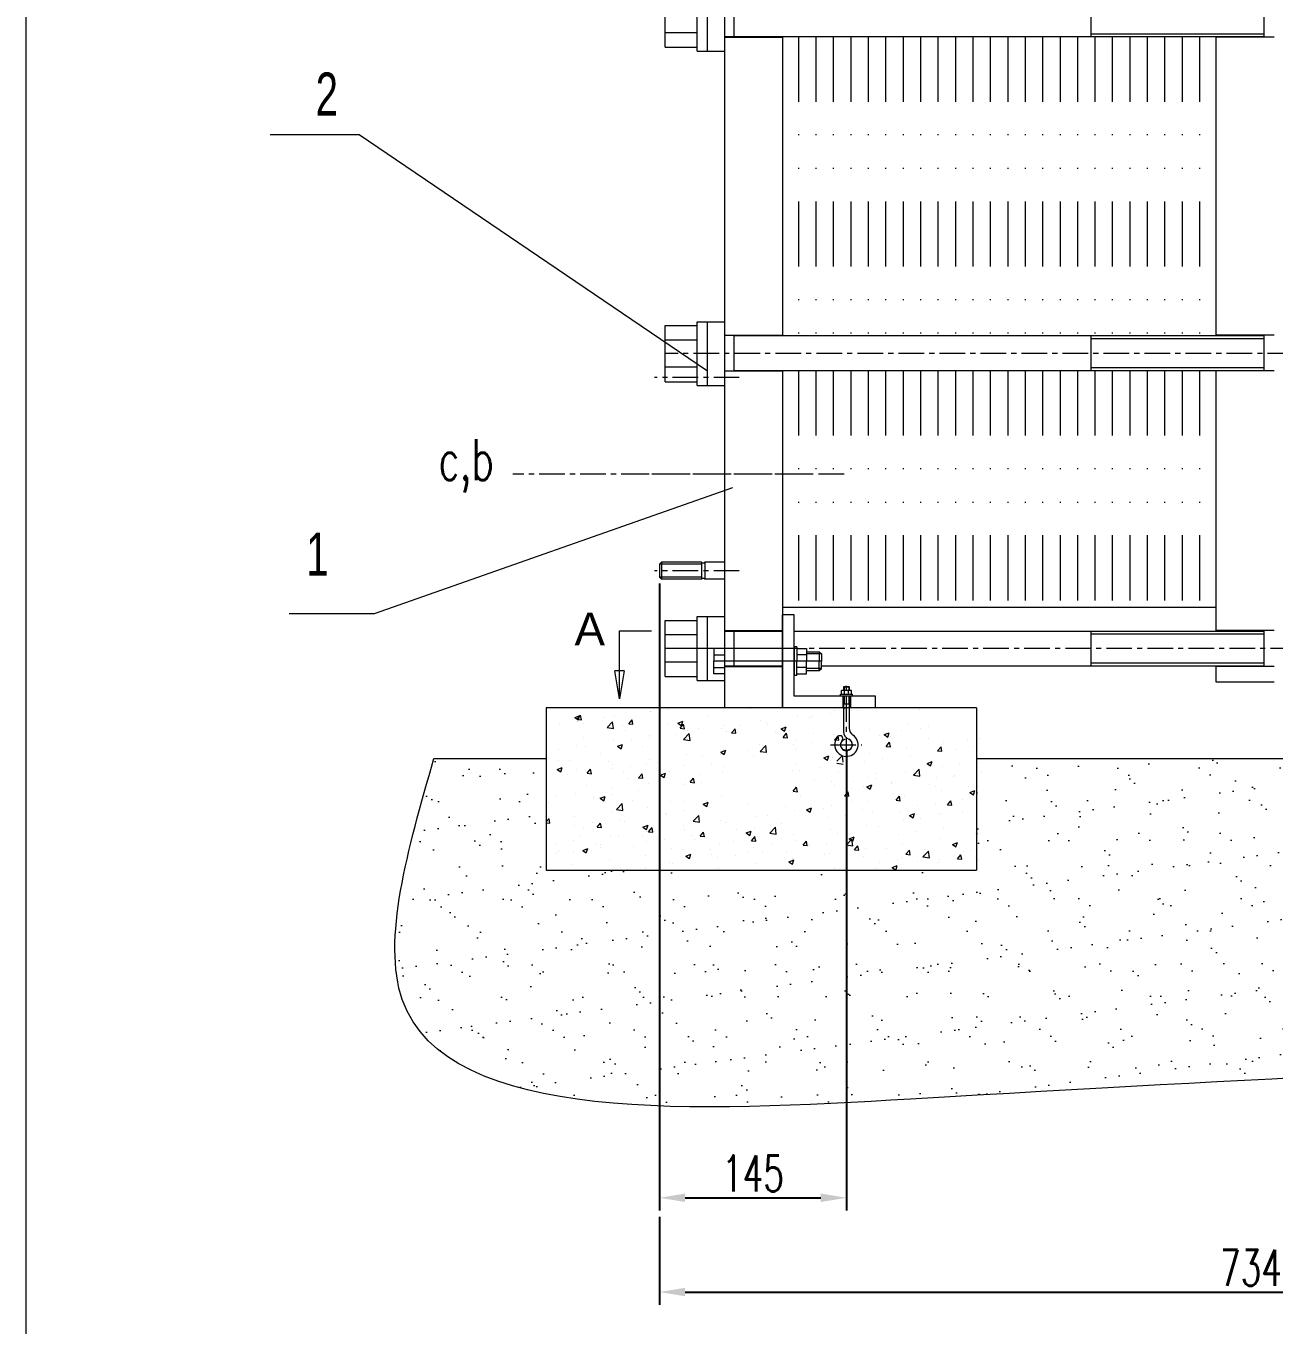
# Model space of a CAD drawing. Header units: millimetres. Extents: x 3449 to 4043, y 1067 to 1487.
# Drawn here: x 3458.6 to 3580.3, y 1224.6 to 1351.4 of the extents above; entities that cross this region are included whole.
import ezdxf

# ---------------------------------------------------------------- set-up
doc = ezdxf.new("R2010")
doc.units = ezdxf.units.MM
doc.linetypes.add('CENTERX2', pattern=[4, 2.5, -0.5, 0.5, -0.5])
doc.linetypes.add('DIVIDE', pattern=[31.75, 12.7, -6.35, 0, -6.35, 0, -6.35])
doc.layers.get('DEFPOINTS').update_dxf_attribs({"lineweight": 18})
for name, color, linetype, lineweight, true_color in [('1', 1, 'Continuous', 18, 0xff0000), ('2', 2, 'Continuous', 18, 0xffff00), ('3', 3, 'CENTERX2', 18, 0x00ff00), ('4', 4, 'DIVIDE', 18, 0x00ffff)]:
    doc.layers.add(name, color=color, linetype=linetype, lineweight=lineweight, true_color=true_color)
doc.styles.add('HZ', font='txt.shx', dxfattribs={"width": 0.67, "bigfont": 'hztxt.shx'})
doc.styles.get("Standard").update_dxf_attribs({"font": 'arial.ttf'})
doc.styles.add('STYLE1', font='txt.shx', dxfattribs={"width": 0.67, "bigfont": 'hztxt.shx'})
doc.dimstyles.new('STANDARD$0', dxfattribs={"dimtxt": 3.5, "dimasz": 2.5, "dimexe": 1.25, "dimexo": 0.625, "dimtad": 1, "dimdec": 4, "dimdsep": 46, "dimtxsty": 'HZ', "dimcen": 2.5, "dimdle": 5, "dimadec": 0, "dimazin": 0, "dimtfac": 1, "dimtmove": 0, "dimatfit": 3, "dimfxl": 0, "dimtolj": 1, "dimlwd": -1, "dimlwe": -1, "dimarcsym": 0})

# ---------------------------------------------------------------- blocks, each defined once
blk = doc.blocks.new('_CLOSED')
at = {"color": 0, "linetype": 'ByBlock', "lineweight": -2}
for p, q in [((-1, 0.166667), (0, 0)), ((-1, 0.166667), (-1, -0.166667)), ((0, 0), (-1, -0.166667)), ((0, 0), (-1, 0))]:
    blk.add_line(p, q, dxfattribs=at)
blk = doc.blocks.new('*D55')
at = {"color": 0, "transparency": 16777216}
for p, q in [((3520.37, 1296.97), (3520.37, 1235.79)), ((3538.6, 1280.62), (3538.6, 1235.79)), ((3522.87, 1237.04), (3536.1, 1237.04))]:
    blk.add_line(p, q, dxfattribs=at)
for points in [[(3522.87, 1237.46), (3522.87, 1236.63), (3520.37, 1237.04)], [(3536.1, 1237.46), (3536.1, 1236.63), (3538.6, 1237.04)]]:
    blk.add_solid(points, dxfattribs=at)
at = {"layer": 'DEFPOINTS', "color": 0, "transparency": 16777216}
for p in [(3520.37, 1297.6), (3538.6, 1281.24), (3538.6, 1237.04)]:
    blk.add_point(p, dxfattribs=at)
at = {"color": 0, "transparency": 16777216, "insert": (3529.49, 1239.42), "char_height": 3.5, "attachment_point": 5, "style": 'HZ'}
blk.add_mtext('\\A1;145', dxfattribs=at)
blk = doc.blocks.new('*D56')
at = {"color": 0, "transparency": 16777216}
for p, q in [((3635.75, 1284.23), (3635.75, 1226.6)), ((3520.37, 1235.17), (3520.37, 1226.6)), ((3522.87, 1227.85), (3633.25, 1227.85))]:
    blk.add_line(p, q, dxfattribs=at)
for points in [[(3522.87, 1228.26), (3522.87, 1227.43), (3520.37, 1227.85)], [(3633.25, 1228.26), (3633.25, 1227.43), (3635.75, 1227.85)]]:
    blk.add_solid(points, dxfattribs=at)
at = {"layer": 'DEFPOINTS', "color": 0, "transparency": 16777216}
for p in [(3635.75, 1284.85), (3520.37, 1235.79), (3635.75, 1227.85)]:
    blk.add_point(p, dxfattribs=at)
at = {"color": 0, "transparency": 16777216, "insert": (3578.06, 1230.22), "char_height": 3.5, "attachment_point": 5, "style": 'HZ'}
blk.add_mtext('\\A1;734', dxfattribs=at)

msp = doc.modelspace()

# ---------------------------------------------------------------- hatches: boundary and pattern name
at = {"layer": '2'}
h = msp.add_hatch(dxfattribs=at)
h.set_pattern_fill('AR-SAND', color=256, scale=0.1, style=0)
h.set_pattern_definition([(37.5, (2138.0324, 633.5755), (-0.160003, 4.894132), [0, -3.8608, 0, -4.318, 0, -4.1275]), (7.5, (2138.0324, 633.5755), (4.495233, 7.16825), [0, -2.0828, 0, -3.4798, 0, -1.3335]), (327.5, (2134.908, 633.5755), (7.909924, 0.014372), [0, -1.27, 0, -4.572, 0, -5.969]), (317.5, (2134.908, 633.5755), (7.635565, 2.229293), [0, -0.635, 0, -2.9972, 0, -3.429])])
edge = h.paths.add_edge_path(flags=0)
edge.add_spline(control_points=[(3498.37255, 1279.88781), (3495.82384, 1271.03659), (3487.84433, 1243.32512), (3568.41098, 1248.05989), (3605.41367, 1250.14394), (3645.62001, 1250.50225), (3650.41364, 1252.31622)], knot_values=[0, 0, 0, 0, 24.206218146, 75.785082964, 166.21556934, 183.086751471, 183.086751471, 183.086751471, 183.086751471], weights=[1, 1, 1, 1, 1, 1, 1], degree=3, periodic=0)
edge.add_line((3650.41364, 1252.31622), (3641.73443, 1269.01356))
edge.add_line((3641.73443, 1269.01356), (3607.37921, 1269.01356))
edge.add_line((3607.37921, 1269.01356), (3607.37921, 1279.88781))
edge.add_line((3607.37921, 1279.88781), (3551.28394, 1279.88781))
edge.add_line((3551.28394, 1279.88781), (3551.28394, 1269.01356))
edge.add_line((3551.28394, 1269.01356), (3509.33075, 1269.01356))
edge.add_line((3509.33075, 1269.01356), (3509.33075, 1279.88781))
edge.add_line((3509.33075, 1279.88781), (3498.37255, 1279.88781))

# ---------------------------------------------------------------- linework, layer by layer
at = {"lineweight": 0}
for p, q in [((3524.4757, 1298.83991), (3520.37188, 1298.83991)), ((3524.4757, 1297.59503), (3520.37188, 1297.59503))]:
    msp.add_line(p, q, dxfattribs=at)
at = {"layer": '1'}
for p, q in [((3458.58387, 1477.01983), (3458.58387, 1077.01983)), ((3520.91953, 1349.27272), (3520.91953, 1354.75468)), ((3524.05724, 1348.89465), (3524.05724, 1355.13275)), ((3525.0518, 1348.89465), (3525.0518, 1355.13275)), ((3527.63857, 1350.26514), (3527.63857, 1353.76226)), ((3562.4598, 1350.3124), (3562.4598, 1353.715)), ((3579.3569, 1350.26514), (3579.3569, 1353.76226)), ((3524.05724, 1350.69047), (3520.91953, 1350.69047)), ((3526.69341, 1350.3124), (3579.3569, 1350.3124)), ((3526.69341, 1350.26514), (3532.36341, 1350.26514)), ((3580.30207, 1350.26514), (3574.63207, 1350.26514)), ((3520.91953, 1349.27272), (3524.05724, 1349.27272)), ((3520.91953, 1316.64736), (3520.91953, 1322.12933)), ((3520.91953, 1322.12933), (3524.05724, 1322.12933)), ((3520.91953, 1322.12933), (3524.05724, 1322.12933)), ((3524.05724, 1316.2693), (3524.05724, 1322.5074)), ((3525.0518, 1316.2693), (3525.0518, 1322.5074)), ((3524.05724, 1320.71158), (3520.91953, 1320.71158)), ((3526.69341, 1321.19766), (3532.36341, 1321.19766)), ((3527.63857, 1317.70054), (3527.63857, 1321.19766)), ((3527.63857, 1321.1504), (3579.3569, 1321.1504)), ((3562.4598, 1317.7478), (3562.4598, 1321.1504)), ((3580.30207, 1321.19766), (3574.63207, 1321.19766)), ((3579.3569, 1317.70054), (3579.3569, 1321.19766)), ((3524.05724, 1318.06511), (3520.91953, 1318.06511)), ((3520.91953, 1316.64736), (3524.05724, 1316.64736)), ((3526.69341, 1317.70054), (3532.36341, 1317.70054)), ((3527.63857, 1317.7478), (3579.3569, 1317.7478)), ((3580.30207, 1317.70054), (3574.63207, 1317.70054)), ((3520.91953, 1293.37161), (3524.05724, 1293.37161)), ((3520.91953, 1293.37161), (3524.05724, 1293.37161)), ((3520.91953, 1287.88964), (3520.91953, 1293.37161)), ((3524.05724, 1287.51157), (3524.05724, 1293.74967)), ((3525.0518, 1287.51157), (3525.0518, 1293.74967)), ((3524.05724, 1291.95386), (3520.91953, 1291.95386)), ((3526.69341, 1292.37918), (3532.36341, 1292.37918)), ((3526.69341, 1292.33192), (3532.36341, 1292.33192)), ((3527.63857, 1288.88207), (3527.63857, 1292.37918)), ((3533.49741, 1292.33192), (3579.3569, 1292.33192)), ((3562.4598, 1288.92932), (3562.4598, 1292.33192)), ((3580.30207, 1292.37918), (3574.63207, 1292.37918)), ((3579.3569, 1288.88207), (3579.3569, 1292.37918)), ((3524.05724, 1289.30739), (3520.91953, 1289.30739)), ((3526.69341, 1288.92932), (3532.36341, 1288.92932)), ((3526.69341, 1288.88207), (3532.36341, 1288.88207)), ((3536.1563, 1288.92932), (3579.3569, 1288.92932)), ((3580.30207, 1288.88207), (3574.63207, 1288.88207)), ((3520.91953, 1287.88964), (3524.05724, 1287.88964)), ((3538.32321, 1286.88097), (3538.36941, 1286.92717)), ((3538.32321, 1286.88097), (3538.87761, 1286.88097)), ((3538.32321, 1286.88097), (3538.32321, 1286.52149)), ((3538.36941, 1286.92717), (3538.83141, 1286.92717)), ((3538.87761, 1286.88097), (3538.83141, 1286.92717)), ((3538.87761, 1286.88097), (3538.87761, 1286.52149)), ((3538.01574, 1285.98718), (3538.01574, 1286.18529)), ((3538.01574, 1286.18529), (3539.18507, 1286.18529)), ((3538.32321, 1285.98718), (3538.32321, 1282.52938)), ((3538.87761, 1285.98718), (3538.87761, 1282.8585)), ((3539.18507, 1285.98718), (3539.18507, 1286.18529))]:
    msp.add_line(p, q, dxfattribs=at)
at = {"layer": '1', "ltscale": 0.25}
for p, q in [((3526.69341, 1401.54178), (3526.69341, 1301.52298)), ((3532.36341, 1350.3124), (3532.36341, 1339.51228)), ((3574.63207, 1350.3124), (3574.63207, 1339.51228)), ((3524.05724, 1348.89465), (3526.69341, 1348.89465)), ((3532.36341, 1345.59257), (3532.36341, 1321.1504)), ((3574.63207, 1345.59257), (3574.63207, 1321.1504)), ((3524.05724, 1322.5074), (3526.69341, 1322.5074)), ((3524.05724, 1322.5074), (3526.69341, 1322.5074)), ((3526.69341, 1322.56815), (3526.69341, 1316.33005)), ((3532.36341, 1317.7478), (3532.36341, 1294.63229)), ((3574.63207, 1317.7478), (3574.63207, 1294.63229)), ((3524.05724, 1316.2693), (3526.69341, 1316.2693)), ((3526.69341, 1301.52298), (3526.69341, 1284.85318)), ((3574.63207, 1301.52298), (3574.63207, 1299.82228)), ((3532.36341, 1296.41968), (3532.36341, 1284.85318)), ((3574.63207, 1296.41968), (3574.63207, 1292.33192)), ((3574.63207, 1294.63229), (3532.36341, 1294.63229)), ((3524.05724, 1293.74967), (3526.69341, 1293.74967)), ((3525.67207, 1290.63715), (3525.67207, 1289.38918)), ((3526.69341, 1290.63715), (3525.67207, 1290.63715)), ((3526.69341, 1290.63715), (3526.69341, 1288.14122)), ((3533.49741, 1290.77436), (3533.49741, 1288.004)), ((3533.76543, 1290.77436), (3533.49741, 1290.77436)), ((3533.76543, 1290.77436), (3533.76543, 1289.38918)), ((3533.76543, 1290.63715), (3534.70988, 1290.63715)), ((3534.70988, 1290.63715), (3534.70988, 1289.38918)), ((3534.70988, 1290.29525), (3535.94679, 1290.29525)), ((3535.94679, 1290.29525), (3535.94679, 1289.38918)), ((3535.94679, 1290.29525), (3536.1563, 1290.09461)), ((3536.1563, 1290.09461), (3536.1563, 1289.38918)), ((3525.67207, 1290.01317), (3526.69341, 1290.01317)), ((3525.67207, 1288.14122), (3525.67207, 1289.38918)), ((3525.67207, 1288.7652), (3526.69341, 1288.7652)), ((3534.70988, 1290.01317), (3533.76543, 1290.01317)), ((3533.76543, 1288.004), (3533.76543, 1289.38918)), ((3534.70988, 1288.7652), (3533.76543, 1288.7652)), ((3534.70988, 1288.14122), (3534.70988, 1289.38918)), ((3534.70988, 1288.14122), (3534.70988, 1289.38918)), ((3535.94679, 1288.48312), (3535.94679, 1289.38918)), ((3536.1563, 1288.68376), (3536.1563, 1289.38918)), ((3574.63207, 1288.92932), (3574.63207, 1287.37318)), ((3524.05724, 1287.51157), (3526.69341, 1287.51157)), ((3526.69341, 1288.14122), (3525.67207, 1288.14122)), ((3533.76543, 1288.004), (3533.49741, 1288.004)), ((3533.76543, 1288.14122), (3534.70988, 1288.14122)), ((3534.70988, 1288.48312), (3535.94679, 1288.48312)), ((3535.94679, 1288.48312), (3536.1563, 1288.68376)), ((3574.63207, 1287.37318), (3580.30207, 1287.37318)), ((3532.36341, 1284.85318), (3526.69341, 1284.85318))]:
    msp.add_line(p, q, dxfattribs=at)
at = {"layer": '1', "lineweight": 0}
for p, q in [((3520.57936, 1299.04739), (3520.37188, 1298.83991)), ((3524.47898, 1299.04739), (3520.57936, 1299.04739)), ((3520.57936, 1299.04739), (3520.57936, 1297.38755)), ((3524.4757, 1299.04739), (3524.4757, 1297.38755)), ((3526.69341, 1299.04739), (3524.78641, 1299.04739)), ((3524.78692, 1299.04739), (3524.78692, 1297.38755)), ((3520.37188, 1298.83991), (3520.37188, 1297.59503)), ((3524.47898, 1298.51746), (3524.4757, 1298.51746)), ((3520.57936, 1297.38755), (3520.37188, 1297.59503)), ((3524.47898, 1297.38755), (3520.57936, 1297.38755)), ((3524.47898, 1297.38755), (3524.4757, 1297.38755)), ((3524.47898, 1297.38755), (3524.4757, 1297.38755)), ((3526.69341, 1297.38755), (3524.78641, 1297.38755)), ((3538.32321, 1285.22869), (3538.87761, 1285.22869)), ((3551.28394, 1284.85318), (3509.33075, 1284.85318)), ((3509.33075, 1284.85318), (3509.33075, 1269.01356)), ((3551.28394, 1284.85318), (3551.28394, 1269.01356)), ((3498.37255, 1279.88781), (3509.33075, 1279.88781)), ((3551.28394, 1279.88781), (3607.37921, 1279.88781)), ((3509.33075, 1269.01356), (3551.28394, 1269.01356))]:
    msp.add_line(p, q, dxfattribs=at)
at = {"layer": '1', "ltscale": 200}
for p, q in [((3533.49741, 1293.92518), (3532.36341, 1293.92518)), ((3532.36341, 1284.85318), (3532.36341, 1293.92518)), ((3533.49741, 1285.98718), (3533.49741, 1293.92518)), ((3541.43541, 1285.98718), (3533.49741, 1285.98718)), ((3541.43541, 1284.85318), (3541.43541, 1285.98718)), ((3541.43541, 1284.85318), (3532.36341, 1284.85318))]:
    msp.add_line(p, q, dxfattribs=at)
at = {"layer": '1', "ltscale": 0.1}
for p, q in [((3539.09524, 1286.52149), (3538.13143, 1286.52149)), ((3538.13143, 1286.18827), (3538.13143, 1286.52149)), ((3538.42011, 1286.18827), (3538.42011, 1286.52149)), ((3538.80657, 1286.18827), (3538.80657, 1286.52149)), ((3539.09524, 1286.18529), (3539.09524, 1286.52149)), ((3538.23733, 1285.98718), (3538.23733, 1284.85318)), ((3539.002, 1285.98718), (3539.002, 1284.85318))]:
    msp.add_line(p, q, dxfattribs=at)
at = {"layer": '1', "lineweight": 0}
for centre, start, end in [((3524.6327, 1299.16179), 216.6590614, 323.3409386), ((3524.6327, 1297.27314), 36.6590614, 143.3409386)]:
    msp.add_arc(centre, 0.19162, start, end, dxfattribs=at)
at = {"layer": '1'}
for centre, radius, start, end in [((3539.13171, 1282.52938), 0.8085, 180, 247.5989023), ((3539.68611, 1282.8585), 0.8085, 180, 236.1390686), ((3538.60041, 1281.24042), 1.14007, 136.2364017, 56.1390686), ((3537.97725, 1281.83725), 0.2772, 316.2364017, 136.2364017), ((3538.60041, 1281.24042), 0.58567, 136.2364017, 67.5989023)]:
    msp.add_arc(centre, radius, start, end, dxfattribs=at)
at = {"layer": '2'}
for p, q in [((3562.4598, 1350.59595), (3579.3569, 1350.59595)), ((3562.4598, 1320.86685), (3579.3569, 1320.86685)), ((3562.4598, 1318.03135), (3579.3569, 1318.03135)), ((3516.48059, 1288.44696), (3516.48059, 1292.36186)), ((3516.48059, 1292.36186), (3519.60449, 1292.36186)), ((3562.4598, 1292.04837), (3579.3569, 1292.04837)), ((3562.4598, 1289.21287), (3579.3569, 1289.21287)), ((3538.36941, 1286.92717), (3538.36941, 1286.52149)), ((3538.83141, 1286.92717), (3538.83141, 1286.52149)), ((3538.36941, 1285.98718), (3538.36941, 1285.22869)), ((3538.83141, 1285.98718), (3538.83141, 1285.22869)), ((3512.10586, 1283.9051), (3512.59599, 1284.09324)), ((3512.10586, 1283.9051), (3512.45405, 1283.67024)), ((3512.34191, 1283.71634), (3512.67937, 1284.11851)), ((3512.34191, 1283.71634), (3512.76031, 1283.67974)), ((3512.45313, 1283.66794), (3512.59506, 1284.09095)), ((3512.75939, 1283.67744), (3512.67846, 1284.11621)), ((3515.03164, 1283.86148), (3515.03164, 1283.86148)), ((3515.99196, 1284.00751), (3515.99196, 1284.00751)), ((3519.45249, 1284.44349), (3519.45249, 1284.44349)), ((3519.5277, 1284.45564), (3519.5277, 1284.45564)), ((3521.20487, 1284.6742), (3521.20487, 1284.6742)), ((3525.18903, 1284.04534), (3525.18903, 1284.04534)), ((3529.27133, 1284.74607), (3529.27133, 1284.74607)), ((3533.8438, 1284.11606), (3533.8438, 1284.11606)), ((3535.03094, 1283.90984), (3535.03094, 1283.90984)), ((3535.25971, 1284.00611), (3535.25971, 1284.00611)), ((3537.01209, 1284.23681), (3537.01209, 1284.23681)), ((3537.43786, 1284.60893), (3537.43786, 1284.60893)), ((3538.38655, 1284.85318), (3538.45542, 1284.80673)), ((3538.4545, 1284.80441), (3538.47086, 1284.85318)), ((3539.11325, 1284.61057), (3539.11325, 1284.61057)), ((3539.66321, 1284.58584), (3539.66321, 1284.58584)), ((3542.02061, 1284.80276), (3542.02061, 1284.80276)), ((3545.75737, 1284.64488), (3545.75737, 1284.64488)), ((3510.62813, 1283.28174), (3510.62813, 1283.28174)), ((3512.38051, 1283.51245), (3512.38051, 1283.51245)), ((3512.3979, 1283.51464), (3512.3979, 1283.51464)), ((3512.99471, 1283.29006), (3512.99471, 1283.29006)), ((3515.25533, 1282.91069), (3515.80055, 1283.47893)), ((3515.25533, 1282.9107), (3515.87789, 1282.81414)), ((3515.87693, 1282.8124), (3515.79959, 1283.47719)), ((3516.73147, 1283.13218), (3516.73147, 1283.13218)), ((3517.02442, 1282.64387), (3517.02442, 1282.64387)), ((3517.36273, 1283.27708), (3517.70019, 1283.67925)), ((3517.36273, 1283.27708), (3517.78113, 1283.24047)), ((3517.78022, 1283.23817), (3517.69928, 1283.67695)), ((3520.46823, 1282.97429), (3520.46823, 1282.97429)), ((3521.10673, 1283.3446), (3521.10673, 1283.3446)), ((3522.16576, 1283.34448), (3522.65589, 1283.53263)), ((3522.16576, 1283.34448), (3522.51396, 1283.10962)), ((3522.38355, 1282.83781), (3522.72101, 1283.23998)), ((3522.38355, 1282.83781), (3522.80195, 1282.80121)), ((3522.51304, 1283.10732), (3522.65497, 1283.53033)), ((3522.80104, 1282.7989), (3522.7201, 1283.23768)), ((3523.07829, 1282.65022), (3523.07829, 1282.65022)), ((3524.20499, 1282.81641), (3524.20499, 1282.81641)), ((3526.43536, 1282.84436), (3526.43536, 1282.84436)), ((3526.67235, 1283.14309), (3526.67235, 1283.14309)), ((3526.86634, 1282.50837), (3526.86634, 1282.50837)), ((3527.40437, 1282.39855), (3527.74183, 1282.80072)), ((3527.82186, 1282.35963), (3527.74092, 1282.79841)), ((3527.94174, 1282.65852), (3527.94174, 1282.65852)), ((3528.18773, 1283.07506), (3528.18773, 1283.07506)), ((3530.2081, 1283.59122), (3530.2081, 1283.59122)), ((3530.83886, 1283.42409), (3530.83886, 1283.42409)), ((3530.94864, 1283.2091), (3530.94864, 1283.2091)), ((3531.6785, 1282.50064), (3531.6785, 1282.50064)), ((3532.22567, 1282.78387), (3532.7158, 1282.97201)), ((3532.22567, 1282.78387), (3532.57387, 1282.54901)), ((3532.57294, 1282.5467), (3532.71487, 1282.9697)), ((3540.88849, 1282.72681), (3540.88849, 1282.72681)), ((3543.99496, 1282.63768), (3543.99496, 1282.63768)), ((3544.5242, 1283.25164), (3544.5242, 1283.25164)), ((3545.86892, 1282.86162), (3545.86892, 1282.86162)), ((3546.64608, 1282.98671), (3546.64608, 1282.98671)), ((3512.31278, 1281.18438), (3512.31278, 1281.18438)), ((3512.94212, 1281.94313), (3512.94212, 1281.94313)), ((3515.90684, 1281.67726), (3515.90684, 1281.67726)), ((3516.28421, 1281.08676), (3516.77434, 1281.27491)), ((3516.63148, 1280.84961), (3516.77341, 1281.27261)), ((3517.611, 1281.68261), (3517.611, 1281.68261)), ((3519.36338, 1281.91332), (3519.36338, 1281.91332)), ((3519.44258, 1282.12539), (3519.44258, 1282.12539)), ((3522.0145, 1282.26234), (3522.0145, 1282.26234)), ((3522.72602, 1281.75206), (3523.27123, 1282.3203)), ((3522.72602, 1281.75206), (3523.34857, 1281.65551)), ((3522.78403, 1281.80763), (3522.78403, 1281.80763)), ((3523.34761, 1281.65376), (3523.27028, 1282.31855)), ((3527.40437, 1282.39855), (3527.82277, 1282.36194)), ((3530.12298, 1281.26097), (3530.12298, 1281.26097)), ((3530.1967, 1280.59343), (3530.74192, 1281.16166)), ((3530.8183, 1280.49512), (3530.74096, 1281.15991)), ((3532.42519, 1281.95928), (3532.76266, 1282.36145)), ((3532.42519, 1281.95928), (3532.84359, 1281.92268)), ((3532.84268, 1281.92036), (3532.76174, 1282.35914)), ((3533.41822, 1281.24523), (3533.41822, 1281.24523)), ((3533.75869, 1281.7858), (3533.75869, 1281.7858)), ((3535.1706, 1281.47593), (3535.1706, 1281.47593)), ((3535.41526, 1282.34276), (3535.41526, 1282.34276)), ((3537.35274, 1282.27868), (3537.35274, 1282.27868)), ((3537.44601, 1281.71812), (3537.78348, 1282.12029)), ((3537.44601, 1281.71812), (3537.86442, 1281.68152)), ((3537.70431, 1281.65825), (3537.70431, 1281.65825)), ((3537.8635, 1281.6792), (3537.78256, 1282.11797)), ((3537.82173, 1282.02306), (3537.82173, 1282.02306)), ((3539.15201, 1282.18487), (3539.15201, 1282.18487)), ((3541.78661, 1282.16088), (3541.78661, 1282.16088)), ((3542.24258, 1282.40697), (3542.24258, 1282.40697)), ((3542.28557, 1282.22325), (3542.7757, 1282.4114)), ((3542.28558, 1282.22325), (3542.63377, 1281.98839)), ((3542.46684, 1281.08075), (3542.8043, 1281.48292)), ((3542.63285, 1281.98608), (3542.77478, 1282.40908)), ((3542.88432, 1281.04182), (3542.80338, 1281.4806)), ((3542.88877, 1282.02699), (3542.88877, 1282.02699)), ((3546.62553, 1281.8691), (3546.62553, 1281.8691)), ((3548.03313, 1281.41426), (3548.03313, 1281.41426)), ((3550.36228, 1281.71122), (3550.36228, 1281.71122)), ((3551.56888, 1281.86239), (3551.56888, 1281.86239)), ((3510.53902, 1280.75157), (3510.53902, 1280.75157)), ((3513.19015, 1281.10059), (3513.19015, 1281.10059)), ((3514.61943, 1280.40616), (3514.61943, 1280.40616)), ((3516.28421, 1281.08676), (3516.6324, 1280.8519)), ((3518.70173, 1281.1069), (3518.70173, 1281.1069)), ((3522.99317, 1280.31996), (3522.99317, 1280.31996)), ((3524.59387, 1280.08348), (3524.59387, 1280.08348)), ((3526.34411, 1280.52615), (3526.83424, 1280.71429)), ((3526.34411, 1280.52615), (3526.69231, 1280.29129)), ((3526.34625, 1280.31418), (3526.34625, 1280.31418)), ((3526.58723, 1280.81284), (3526.58723, 1280.81284)), ((3526.69138, 1280.28899), (3526.83332, 1280.71199)), ((3528.99737, 1280.66321), (3528.99737, 1280.66321)), ((3529.5397, 1280.05868), (3529.5397, 1280.05868)), ((3530.1967, 1280.59343), (3530.81926, 1280.49688)), ((3533.62201, 1280.75941), (3533.62201, 1280.75941)), ((3536.40402, 1279.96554), (3536.89415, 1280.15368)), ((3536.40402, 1279.96554), (3536.75221, 1279.73068)), ((3536.75129, 1279.72836), (3536.89322, 1280.15137)), ((3537.26762, 1279.94842), (3537.26762, 1279.94842)), ((3537.66739, 1279.6329), (3538.21261, 1280.20114)), ((3538.28899, 1279.53459), (3538.21165, 1280.19938)), ((3540.80337, 1280.39655), (3540.80337, 1280.39655)), ((3542.46683, 1281.08075), (3542.88524, 1281.04415)), ((3544.43908, 1280.92138), (3544.43908, 1280.92138)), ((3544.80459, 1280.22582), (3544.80459, 1280.22582)), ((3547.48766, 1280.64149), (3547.82512, 1281.04366)), ((3547.48766, 1280.64149), (3547.90606, 1280.60488)), ((3547.90514, 1280.60255), (3547.8242, 1281.04133)), ((3549.22545, 1280.80784), (3549.22545, 1280.80784)), ((3550.97783, 1281.03855), (3550.97783, 1281.03855)), ((3509.37075, 1278.9307), (3509.37075, 1278.9307)), ((3510.40265, 1278.82905), (3510.89278, 1279.01719)), ((3510.40265, 1278.82905), (3510.75085, 1278.59419)), ((3510.53712, 1279.70543), (3510.53712, 1279.70543)), ((3510.74992, 1278.5919), (3510.89185, 1279.0149)), ((3511.63157, 1279.71309), (3511.63157, 1279.71309)), ((3512.22766, 1278.85412), (3512.22766, 1278.85412)), ((3513.10751, 1278.77282), (3513.10751, 1278.77282)), ((3513.31317, 1278.451), (3513.65063, 1278.85317)), ((3513.73065, 1278.41209), (3513.64971, 1278.85087)), ((3515.36833, 1279.55521), (3515.36833, 1279.55521)), ((3515.76951, 1278.92173), (3515.76951, 1278.92173)), ((3515.82172, 1279.347), (3515.82172, 1279.347)), ((3516.84426, 1278.61494), (3516.84426, 1278.61494)), ((3517.52189, 1279.15243), (3517.52189, 1279.15243)), ((3519.10509, 1279.39733), (3519.10509, 1279.39733)), ((3519.35747, 1279.79513), (3519.35747, 1279.79513)), ((3520.17302, 1279.50146), (3520.17302, 1279.50146)), ((3521.3751, 1278.65721), (3521.3751, 1278.65721)), ((3522.84184, 1279.23944), (3522.84184, 1279.23944)), ((3525.4574, 1279.35794), (3525.4574, 1279.35794)), ((3526.5786, 1279.08156), (3526.5786, 1279.08156)), ((3533.32912, 1278.71505), (3533.32912, 1278.71505)), ((3533.67357, 1279.45554), (3533.67357, 1279.45554)), ((3534.05211, 1278.76579), (3534.05211, 1278.76579)), ((3535.98024, 1279.06408), (3535.98024, 1279.06408)), ((3537.66739, 1279.4348), (3538.28995, 1279.33824)), ((3540.40109, 1279.64609), (3540.40109, 1279.64609)), ((3542.15347, 1279.8768), (3542.15347, 1279.8768)), ((3545.13808, 1278.27616), (3545.6833, 1278.8444)), ((3545.57991, 1278.68497), (3545.57991, 1278.68497)), ((3545.75967, 1278.17785), (3545.68234, 1278.84264)), ((3546.46392, 1279.40492), (3546.95405, 1279.59307)), ((3546.46392, 1279.40492), (3546.81212, 1279.17006)), ((3546.81119, 1279.16774), (3546.95313, 1279.59075)), ((3547.94802, 1279.084), (3547.94802, 1279.084)), ((3549.66221, 1279.38571), (3549.66221, 1279.38571)), ((3551.48376, 1279.53213), (3551.48376, 1279.53213)), ((3551.78746, 1278.62669), (3551.78746, 1278.62669)), ((3511.34866, 1278.33971), (3511.34866, 1278.33971)), ((3513.31317, 1278.451), (3513.73157, 1278.41439)), ((3517.29279, 1277.95647), (3517.29279, 1277.95647)), ((3518.33399, 1278.01173), (3518.67145, 1278.4139)), ((3518.33399, 1278.01173), (3518.75239, 1277.97513)), ((3518.75147, 1277.97282), (3518.67053, 1278.4116)), ((3519.27235, 1277.46487), (3519.27235, 1277.46487)), ((3520.46256, 1278.26843), (3520.95269, 1278.45658)), ((3520.46256, 1278.26843), (3520.81075, 1278.03357)), ((3520.58102, 1278.45705), (3520.58102, 1278.45705)), ((3520.80982, 1278.03127), (3520.95176, 1278.45428)), ((3522.90806, 1277.98971), (3522.90806, 1277.98971)), ((3523.35481, 1277.57247), (3523.69227, 1277.97464)), ((3523.35481, 1277.57247), (3523.77321, 1277.53586)), ((3523.77229, 1277.53355), (3523.69135, 1277.97233)), ((3524.31778, 1278.29917), (3524.31778, 1278.29917)), ((3524.50476, 1277.5533), (3524.50476, 1277.5533)), ((3526.50211, 1278.48258), (3526.50211, 1278.48258)), ((3535.52805, 1277.82551), (3535.52805, 1277.82551)), ((3537.1825, 1277.61816), (3537.1825, 1277.61816)), ((3537.78887, 1278.6079), (3537.78887, 1278.6079)), ((3539.26481, 1277.66763), (3539.26481, 1277.66763)), ((3540.71825, 1278.06629), (3540.71825, 1278.06629)), ((3541.4976, 1277.98424), (3541.4976, 1277.98424)), ((3541.52563, 1278.45002), (3541.52563, 1278.45002)), ((3542.96311, 1277.46494), (3542.96311, 1277.46494)), ((3543.00156, 1277.50975), (3543.00156, 1277.50975)), ((3544.35396, 1278.59113), (3544.35396, 1278.59113)), ((3545.13808, 1278.27616), (3545.76064, 1278.17961)), ((3545.26238, 1278.29214), (3545.26238, 1278.29214)), ((3546.73832, 1277.35186), (3546.73832, 1277.35186)), ((3547.38396, 1278.04696), (3547.38396, 1278.04696)), ((3548.99914, 1278.13425), (3548.99914, 1278.13425)), ((3549.13634, 1278.27766), (3549.13634, 1278.27766)), ((3551.33951, 1277.84874), (3551.33951, 1277.84874)), ((3510.23891, 1276.15493), (3510.23891, 1276.15493)), ((3512.14254, 1276.52387), (3512.14254, 1276.52387)), ((3513.21049, 1277.25574), (3513.21049, 1277.25574)), ((3513.92803, 1276.16085), (3513.92803, 1276.16085)), ((3514.581, 1276.01071), (3515.07113, 1276.19886)), ((3514.92827, 1275.77356), (3515.0702, 1276.19656)), ((3515.68041, 1276.39155), (3515.68041, 1276.39155)), ((3515.7366, 1277.01674), (3515.7366, 1277.01674)), ((3518.33153, 1276.74058), (3518.33153, 1276.74058)), ((3522.75238, 1277.3226), (3522.75238, 1277.3226)), ((3526.41699, 1276.15232), (3526.41699, 1276.15232)), ((3533.333, 1276.58277), (3533.333, 1276.58277)), ((3533.39645, 1276.69394), (3533.73392, 1277.09611)), ((3533.39645, 1276.69394), (3533.81485, 1276.65733)), ((3533.58845, 1277.12529), (3533.58845, 1277.12529)), ((3533.81393, 1276.65501), (3533.733, 1277.09379)), ((3534.13875, 1276.30319), (3534.13875, 1276.30319)), ((3537.4153, 1277.2835), (3537.4153, 1277.2835)), ((3538.41727, 1276.25467), (3538.75474, 1276.65684)), ((3538.41727, 1276.25467), (3538.83567, 1276.21807)), ((3538.55961, 1276.88521), (3538.55961, 1276.88521)), ((3538.83475, 1276.21575), (3538.75382, 1276.65452)), ((3540.31198, 1277.11592), (3540.31198, 1277.11592)), ((3540.58237, 1277.1472), (3541.0725, 1277.33535)), ((3540.58237, 1277.1472), (3540.93056, 1276.91234)), ((3540.92963, 1276.91003), (3541.07157, 1277.33303)), ((3543.17491, 1276.44727), (3543.17491, 1276.44727)), ((3543.43809, 1275.81541), (3543.77556, 1276.21758)), ((3543.85558, 1275.77648), (3543.77464, 1276.21526)), ((3544.26884, 1276.26087), (3544.26884, 1276.26087)), ((3547.25721, 1277.148), (3547.25721, 1277.148)), ((3547.8629, 1276.75374), (3547.8629, 1276.75374)), ((3550.47508, 1277.19398), (3550.47508, 1277.19398)), ((3550.64227, 1276.58659), (3551.1324, 1276.77473)), ((3550.64227, 1276.58659), (3550.99047, 1276.35173)), ((3550.98954, 1276.34941), (3551.13147, 1276.77241)), ((3551.39864, 1277.20187), (3551.39864, 1277.20187)), ((3509.33429, 1275.99357), (3509.33075, 1276.02403)), ((3509.33075, 1275.99601), (3509.33525, 1275.99531)), ((3509.50717, 1275.57883), (3509.50717, 1275.57883)), ((3513.97567, 1275.99705), (3513.97567, 1275.99705)), ((3514.581, 1276.01071), (3514.9292, 1275.77585)), ((3516.18338, 1274.93323), (3516.7286, 1275.50147)), ((3516.18338, 1274.93323), (3516.80594, 1274.83668)), ((3516.80497, 1274.83494), (3516.72764, 1275.49972)), ((3517.71242, 1275.83916), (3517.71242, 1275.83916)), ((3519.18723, 1275.13461), (3519.18723, 1275.13461)), ((3521.44918, 1275.68128), (3521.44918, 1275.68128)), ((3522.82294, 1275.65945), (3522.82294, 1275.65945)), ((3524.6409, 1275.4501), (3525.13103, 1275.63824)), ((3524.64091, 1275.4501), (3524.9891, 1275.21524)), ((3524.98817, 1275.21294), (3525.13011, 1275.63594)), ((3525.16839, 1275.1813), (3525.16839, 1275.1813)), ((3525.18594, 1275.5234), (3525.18594, 1275.5234)), ((3525.3144, 1275.14145), (3525.3144, 1275.14145)), ((3528.92269, 1275.36551), (3528.92269, 1275.36551)), ((3532.65945, 1275.20763), (3532.65945, 1275.20763)), ((3534.70081, 1274.88949), (3535.19094, 1275.07763)), ((3534.70081, 1274.88949), (3535.04901, 1274.65463)), ((3535.0103, 1275.0458), (3535.0103, 1275.0458)), ((3535.04808, 1274.65232), (3535.19001, 1275.07532)), ((3536.39621, 1275.04974), (3536.39621, 1275.04974)), ((3537.09739, 1275.2879), (3537.09739, 1275.2879)), ((3539.09261, 1275.74653), (3539.09261, 1275.74653)), ((3540.13297, 1274.89186), (3540.13297, 1274.89186)), ((3540.63313, 1275.73603), (3540.63313, 1275.73603)), ((3543.43809, 1275.81541), (3543.8565, 1275.7788)), ((3545.54247, 1275.28608), (3545.54247, 1275.28608)), ((3547.29485, 1275.51678), (3547.29485, 1275.51678)), ((3548.45892, 1275.37614), (3548.79638, 1275.77831)), ((3548.45892, 1275.37614), (3548.87732, 1275.33954)), ((3548.8764, 1275.33721), (3548.79546, 1275.77599)), ((3549.94598, 1275.86581), (3549.94598, 1275.86581)), ((3551.31352, 1274.87162), (3551.31352, 1274.87162)), ((3509.33075, 1273.70493), (3509.60107, 1274.02709)), ((3509.33075, 1273.61904), (3509.68201, 1273.58831)), ((3509.68108, 1273.58601), (3509.60015, 1274.02479)), ((3512.05743, 1274.19361), (3512.05743, 1274.19361)), ((3513.83892, 1273.63067), (3513.83892, 1273.63067)), ((3514.28443, 1273.18565), (3514.62189, 1273.58782)), ((3514.70191, 1273.14674), (3514.62097, 1273.58552)), ((3515.65148, 1274.68648), (3515.65148, 1274.68648)), ((3516.49004, 1273.9797), (3516.49004, 1273.9797)), ((3517.00378, 1273.77983), (3517.00378, 1273.77983)), ((3520.9109, 1274.56171), (3520.9109, 1274.56171)), ((3521.08609, 1274.48056), (3521.08609, 1274.48056)), ((3522.66327, 1274.79242), (3522.66327, 1274.79242)), ((3523.65407, 1273.7746), (3524.19929, 1274.34283)), ((3523.65407, 1273.7746), (3524.27663, 1273.67805)), ((3524.27566, 1273.6763), (3524.19832, 1274.34109)), ((3526.33187, 1273.82207), (3526.33187, 1273.82207)), ((3526.8457, 1273.64433), (3526.8457, 1273.64433)), ((3529.86762, 1274.2702), (3529.86762, 1274.2702)), ((3530.928, 1274.34506), (3530.928, 1274.34506)), ((3533.50333, 1274.79503), (3533.50333, 1274.79503)), ((3536.71812, 1274.12433), (3536.71812, 1274.12433)), ((3538.4705, 1274.35503), (3538.4705, 1274.35503)), ((3541.12162, 1274.70406), (3541.12162, 1274.70406)), ((3543.86972, 1274.73397), (3543.86972, 1274.73397)), ((3544.18372, 1273.93061), (3544.18372, 1273.93061)), ((3544.76072, 1274.32887), (3545.25085, 1274.51701)), ((3544.76072, 1274.32887), (3545.10891, 1274.09401)), ((3545.10798, 1274.09169), (3545.24992, 1274.5147)), ((3545.84828, 1273.99758), (3545.84828, 1273.99758)), ((3547.60648, 1274.57609), (3547.60648, 1274.57609)), ((3547.77778, 1274.42349), (3547.77778, 1274.42349)), ((3549.93058, 1274.69831), (3549.93058, 1274.69831)), ((3551.34324, 1274.41821), (3551.34324, 1274.41821)), ((3512.08654, 1273.39997), (3512.08654, 1273.39997)), ((3512.61252, 1272.42008), (3512.61252, 1272.42008)), ((3512.92148, 1273.07909), (3512.92148, 1273.07909)), ((3514.28443, 1273.18565), (3514.70283, 1273.14905)), ((3515.56636, 1272.35623), (3515.56636, 1272.35623)), ((3518.75935, 1273.19238), (3519.24948, 1273.38052)), ((3518.75935, 1273.19238), (3519.10754, 1272.95752)), ((3519.10211, 1272.80436), (3519.10211, 1272.80436)), ((3519.10661, 1272.95522), (3519.24855, 1273.37823)), ((3519.30525, 1272.74639), (3519.64271, 1273.14856)), ((3519.30525, 1272.74639), (3519.72365, 1272.70978)), ((3519.72273, 1272.70748), (3519.64179, 1273.14625)), ((3522.73782, 1273.32919), (3522.73782, 1273.32919)), ((3522.76339, 1272.9436), (3522.76339, 1272.9436)), ((3523.47291, 1272.38056), (3523.47291, 1272.38056)), ((3524.32607, 1272.30712), (3524.66353, 1272.70929)), ((3524.32607, 1272.30712), (3524.74447, 1272.27052)), ((3524.74355, 1272.26821), (3524.66261, 1272.70699)), ((3527.89376, 1272.96258), (3527.89376, 1272.96258)), ((3528.81925, 1272.63177), (3529.30938, 1272.81991)), ((3528.81925, 1272.63177), (3529.16745, 1272.39691)), ((3529.16652, 1272.3946), (3529.30845, 1272.81761)), ((3529.64614, 1273.19328), (3529.64614, 1273.19328)), ((3531.12476, 1272.61597), (3531.66998, 1273.1842)), ((3531.12476, 1272.61597), (3531.74731, 1272.51941)), ((3531.74635, 1272.51766), (3531.66901, 1273.18245)), ((3532.29727, 1273.54231), (3532.29727, 1273.54231)), ((3533.41821, 1272.46477), (3533.41821, 1272.46477)), ((3537.01227, 1272.95765), (3537.01227, 1272.95765)), ((3537.68367, 1272.59611), (3537.68367, 1272.59611)), ((3540.54801, 1273.40578), (3540.54801, 1273.40578)), ((3541.76597, 1273.29684), (3541.76597, 1273.29684)), ((3543.70099, 1272.52519), (3543.70099, 1272.52519)), ((3545.45337, 1272.7559), (3545.45337, 1272.7559)), ((3548.10449, 1273.10493), (3548.10449, 1273.10493)), ((3551.2284, 1272.54136), (3551.2284, 1272.54136)), ((3510.3517, 1271.63769), (3510.3517, 1271.63769)), ((3511.97231, 1271.86335), (3511.97231, 1271.86335)), ((3512.87779, 1270.93466), (3513.36792, 1271.12281)), ((3513.22505, 1270.69751), (3513.36699, 1271.12052)), ((3514.08846, 1271.47981), (3514.08846, 1271.47981)), ((3514.59879, 1271.54213), (3514.59879, 1271.54213)), ((3514.64856, 1271.21882), (3514.64856, 1271.21882)), ((3516.34928, 1272.2622), (3516.34928, 1272.2622)), ((3517.82522, 1271.32192), (3517.82522, 1271.32192)), ((3518.68109, 1272.24286), (3518.68109, 1272.24286)), ((3519.06941, 1271.80083), (3519.06941, 1271.80083)), ((3520.08604, 1272.10431), (3520.08604, 1272.10431)), ((3520.82179, 1272.03154), (3520.82179, 1272.03154)), ((3521.56197, 1271.16404), (3521.56197, 1271.16404)), ((3523.82279, 1271.94643), (3523.82279, 1271.94643)), ((3526.24676, 1271.49181), (3526.24676, 1271.49181)), ((3527.55955, 1271.78854), (3527.55955, 1271.78854)), ((3529.34689, 1271.86786), (3529.68435, 1272.27003)), ((3529.34689, 1271.86786), (3529.76529, 1271.83125)), ((3529.51906, 1271.19464), (3529.51906, 1271.19464)), ((3529.76437, 1271.82894), (3529.68343, 1272.26772)), ((3529.7825, 1271.93994), (3529.7825, 1271.93994)), ((3531.29631, 1271.63066), (3531.29631, 1271.63066)), ((3533.60137, 1271.89537), (3533.60137, 1271.89537)), ((3534.36771, 1271.42859), (3534.70517, 1271.83076)), ((3534.36771, 1271.42859), (3534.78611, 1271.39199)), ((3534.78519, 1271.38967), (3534.70425, 1271.82845)), ((3534.87663, 1271.36345), (3534.87663, 1271.36345)), ((3535.03307, 1271.47278), (3535.03307, 1271.47278)), ((3536.62901, 1271.59415), (3536.62901, 1271.59415)), ((3538.59544, 1271.45733), (3539.14066, 1272.02557)), ((3538.59544, 1271.45733), (3539.218, 1271.36078)), ((3538.76982, 1271.31489), (3538.76982, 1271.31489)), ((3538.87916, 1272.07115), (3539.36929, 1272.2593)), ((3538.87916, 1272.07115), (3539.22736, 1271.83629)), ((3539.21703, 1271.35902), (3539.1397, 1272.02381)), ((3539.22642, 1271.83398), (3539.36836, 1272.25698)), ((3539.28013, 1271.94318), (3539.28013, 1271.94318)), ((3539.38853, 1270.98933), (3539.726, 1271.3915)), ((3539.80601, 1270.9504), (3539.72507, 1271.38918)), ((3540.46289, 1271.07552), (3540.46289, 1271.07552)), ((3542.50658, 1271.15701), (3542.50658, 1271.15701)), ((3544.0986, 1271.60035), (3544.0986, 1271.60035)), ((3547.69266, 1272.09323), (3547.69266, 1272.09323)), ((3548.93907, 1271.51054), (3549.4292, 1271.69868)), ((3548.93907, 1271.51054), (3549.28726, 1271.27568)), ((3549.28633, 1271.27336), (3549.42826, 1271.69636)), ((3510.24505, 1270.63908), (3510.24505, 1270.63908)), ((3510.51648, 1270.84139), (3510.51648, 1270.84139)), ((3511.99743, 1270.86979), (3511.99743, 1270.86979)), ((3512.87779, 1270.93466), (3513.22599, 1270.6998)), ((3515.48124, 1270.02597), (3515.48124, 1270.02597)), ((3519.01699, 1270.4741), (3519.01699, 1270.4741)), ((3521.35446, 1269.79317), (3521.35446, 1269.79317)), ((3522.6527, 1270.99893), (3522.6527, 1270.99893)), ((3522.9377, 1270.37405), (3523.42783, 1270.56219)), ((3522.9377, 1270.37405), (3523.28589, 1270.13919)), ((3523.28496, 1270.13689), (3523.42689, 1270.55989)), ((3525.29873, 1271.00615), (3525.29873, 1271.00615)), ((3525.43676, 1270.49391), (3525.43676, 1270.49391)), ((3526.05228, 1270.2017), (3526.05228, 1270.2017)), ((3527.80466, 1270.4324), (3527.80466, 1270.4324)), ((3529.03549, 1270.84827), (3529.03549, 1270.84827)), ((3530.45578, 1270.78143), (3530.45578, 1270.78143)), ((3532.77224, 1270.69039), (3532.77224, 1270.69039)), ((3532.9976, 1269.81344), (3533.48773, 1270.00158)), ((3532.9976, 1269.81344), (3533.3458, 1269.57857)), ((3533.33309, 1270.13452), (3533.33309, 1270.13452)), ((3533.34487, 1269.57627), (3533.4868, 1269.99927)), ((3536.509, 1270.5325), (3536.509, 1270.5325)), ((3536.92715, 1270.62739), (3536.92715, 1270.62739)), ((3539.38853, 1270.98933), (3539.80693, 1270.95272)), ((3540.24576, 1270.37462), (3540.24576, 1270.37462)), ((3541.8595, 1269.76431), (3541.8595, 1269.76431)), ((3543.61188, 1269.99502), (3543.61188, 1269.99502)), ((3543.98251, 1270.21673), (3543.98251, 1270.21673)), ((3544.40935, 1270.55006), (3544.74682, 1270.95223)), ((3544.40935, 1270.55006), (3544.82776, 1270.51346)), ((3544.82683, 1270.51113), (3544.74589, 1270.94991)), ((3545.55926, 1269.82093), (3545.55926, 1269.82093)), ((3546.06613, 1270.2987), (3546.61135, 1270.86693)), ((3546.06613, 1270.2987), (3546.68869, 1270.20215)), ((3546.24334, 1270.99912), (3546.24334, 1270.99912)), ((3546.263, 1270.34404), (3546.263, 1270.34404)), ((3546.68772, 1270.20038), (3546.61038, 1270.86517)), ((3547.60754, 1269.76297), (3547.60754, 1269.76297)), ((3547.71927, 1270.05885), (3547.71927, 1270.05885)), ((3549.43017, 1270.1108), (3549.76764, 1270.51297)), ((3549.43017, 1270.1108), (3549.84858, 1270.07419)), ((3549.64157, 1270.52167), (3549.64157, 1270.52167)), ((3549.84765, 1270.07186), (3549.76671, 1270.51064)), ((3549.98009, 1270.84124), (3549.98009, 1270.84124)), ((3550.68386, 1270.92606), (3550.68386, 1270.92606)), ((3551.14328, 1270.2111), (3551.14328, 1270.2111)), ((3551.45603, 1269.90096), (3551.45603, 1269.90096)), ((3511.88719, 1269.5331), (3511.88719, 1269.5331)), ((3517.22792, 1269.03995), (3517.22792, 1269.03995)), ((3517.27215, 1269.09244), (3517.27215, 1269.09244)), ((3518.9803, 1269.27065), (3518.9803, 1269.27065)), ((3521.63142, 1269.61968), (3521.63142, 1269.61968)), ((3526.16164, 1269.16155), (3526.16164, 1269.16155)), ((3529.69738, 1269.60968), (3529.69738, 1269.60968)), ((3537.43865, 1269.1823), (3537.43865, 1269.1823)), ((3541.47696, 1269.1202), (3541.47696, 1269.1202)), ((3543.05751, 1269.25282), (3543.54764, 1269.44096)), ((3543.05751, 1269.25282), (3543.40571, 1269.01796)), ((3543.40477, 1269.01564), (3543.5467, 1269.43865)), ((3544.01348, 1269.2701), (3544.01348, 1269.2701))]:
    msp.add_line(p, q, dxfattribs=at)
at = {"layer": '2', "ltscale": 0.5}
for p, q in [((3491.08936, 1340.72021), (3482.40376, 1340.72021)), ((3525.0518, 1317.69011), (3491.08936, 1340.72021)), ((3527.4762, 1306.29905), (3492.52663, 1294.01279)), ((3492.52663, 1294.01279), (3484.25473, 1294.01279)), ((3525.67207, 1290.63062), (3520.91953, 1290.63062)), ((3533.76543, 1290.63062), (3526.69341, 1290.63062)), ((3536.1563, 1289.38918), (3525.67207, 1289.38918))]:
    msp.add_line(p, q, dxfattribs=at)
at = {"layer": '2', "ltscale": 0.25}
for p, q in [((3536.1563, 1290.09461), (3534.70988, 1290.09461)), ((3536.1563, 1288.68376), (3534.70988, 1288.68376))]:
    msp.add_line(p, q, dxfattribs=at)
at = {"layer": '2'}
msp.add_open_spline([(3662.07765, 1279.88781), (3661.10592, 1269.29396), (3659.3922, 1250.61089), (3606.41127, 1250.20012), (3568.41098, 1248.05989), (3487.84433, 1243.32512), (3495.82384, 1271.03659), (3498.37255, 1279.88781)], degree=3, knots=[0, 0, 0, 0, 1004.037317, 1770.697667523, 5047.966273089, 6917.222993412, 7794.474482048, 7794.474482048, 7794.474482048, 7794.474482048], dxfattribs=at)
at = {"layer": '3'}
for p, q in [((3606.1757, 1319.38835), (3520.91953, 1319.38835)), ((3535.13001, 1307.64658), (3506.06663, 1307.64658)), ((3538.36703, 1307.64658), (3517.09163, 1307.64658)), ((3594.45056, 1290.63062), (3534.70988, 1290.63062)), ((3538.60041, 1279.48739), (3538.60041, 1287.12796)), ((3537.03175, 1281.24042), (3540.10591, 1281.24042))]:
    msp.add_line(p, q, dxfattribs=at)
at = {"layer": '3', "lineweight": 0}
for p, q in [((3528.15304, 1317.0757), (3519.89703, 1317.0757)), ((3528.15304, 1298.21747), (3519.89703, 1298.21747))]:
    msp.add_line(p, q, dxfattribs=at)
at = {"layer": '3'}
msp.add_circle((3538.60041, 1281.24042), 0.5544, dxfattribs=at)
at = {"layer": '4', "ltscale": 0.5}
for p, q in [((3533.91506, 1350.3124), (3533.91506, 1321.1504)), ((3535.61606, 1350.3124), (3535.61606, 1321.1504)), ((3537.31706, 1350.3124), (3537.31706, 1321.1504)), ((3539.01806, 1350.3124), (3539.01806, 1321.1504)), ((3540.71906, 1350.3124), (3540.71906, 1321.1504)), ((3542.42006, 1350.3124), (3542.42006, 1321.1504)), ((3544.12106, 1350.3124), (3544.12106, 1321.1504)), ((3545.82206, 1350.3124), (3545.82206, 1321.1504)), ((3547.52306, 1350.3124), (3547.52306, 1321.1504)), ((3549.22406, 1350.3124), (3549.22406, 1321.1504)), ((3550.92506, 1350.3124), (3550.92506, 1321.1504)), ((3552.62606, 1350.3124), (3552.62606, 1321.1504)), ((3554.32706, 1350.3124), (3554.32706, 1321.1504)), ((3556.02806, 1350.3124), (3556.02806, 1321.1504)), ((3557.72906, 1350.3124), (3557.72906, 1321.1504)), ((3559.43006, 1350.3124), (3559.43006, 1321.1504)), ((3561.13106, 1350.3124), (3561.13106, 1321.1504)), ((3562.83206, 1350.3124), (3562.83206, 1321.1504)), ((3564.53306, 1350.3124), (3564.53306, 1321.1504)), ((3566.23406, 1350.3124), (3566.23406, 1321.1504)), ((3567.93506, 1350.3124), (3567.93506, 1321.1504)), ((3569.63606, 1350.3124), (3569.63606, 1321.1504)), ((3571.33706, 1350.3124), (3571.33706, 1321.1504)), ((3573.03806, 1350.3124), (3573.03806, 1321.1504)), ((3533.91506, 1317.7478), (3533.91506, 1294.63229)), ((3535.61606, 1317.7478), (3535.61606, 1294.63229)), ((3537.31706, 1317.7478), (3537.31706, 1294.63229)), ((3539.01806, 1317.7478), (3539.01806, 1294.63229)), ((3540.71906, 1317.7478), (3540.71906, 1294.63229)), ((3542.42006, 1317.7478), (3542.42006, 1294.63229)), ((3544.12106, 1317.7478), (3544.12106, 1294.63229)), ((3545.82206, 1317.7478), (3545.82206, 1294.63229)), ((3547.52306, 1317.7478), (3547.52306, 1294.63229)), ((3549.22406, 1317.7478), (3549.22406, 1294.63229)), ((3550.92506, 1317.7478), (3550.92506, 1294.63229)), ((3552.62606, 1317.7478), (3552.62606, 1294.63229)), ((3554.32706, 1317.7478), (3554.32706, 1294.63229)), ((3556.02806, 1317.7478), (3556.02806, 1294.63229)), ((3557.72906, 1317.7478), (3557.72906, 1294.63229)), ((3559.43006, 1317.7478), (3559.43006, 1294.63229)), ((3561.13106, 1317.7478), (3561.13106, 1294.63229)), ((3562.83206, 1317.7478), (3562.83206, 1294.63229)), ((3564.53306, 1317.7478), (3564.53306, 1294.63229)), ((3566.23406, 1317.7478), (3566.23406, 1294.63229)), ((3567.93506, 1317.7478), (3567.93506, 1294.63229)), ((3569.63606, 1317.7478), (3569.63606, 1294.63229)), ((3571.33706, 1317.7478), (3571.33706, 1294.63229)), ((3573.03806, 1317.7478), (3573.03806, 1294.63229))]:
    msp.add_line(p, q, dxfattribs=at)

# ---------------------------------------------------------------- block references
at = {"layer": '2', "xscale": 2.730000000000073, "yscale": 2.730000000000073, "zscale": 2.730000000000073, "rotation": 270}
msp.add_blockref('_CLOSED', (3516.48059, 1285.71696), dxfattribs=at)

# ---------------------------------------------------------------- texts
at = {"layer": '2', "ltscale": 0.5, "char_height": 4.2, "width": 4.02, "attachment_point": 7}
for s, insert in [('\\T1;{\\W0.67;2}', (3486.83005, 1342.6103)), ('\\T1;{\\W0.67;1}', (3485.90911, 1297.73147))]:
    msp.add_mtext(s, dxfattribs=dict(at, insert=insert))
at = {"layer": '2', "insert": (3498.82311, 1305.8386), "char_height": 4, "width": 21.2677143, "attachment_point": 7, "style": 'STYLE1'}
msp.add_mtext('\\T1;c,b', dxfattribs=at)
at = {"layer": '2', "insert": (3512.08443, 1294.12324), "char_height": 3.185, "width": 8.096361, "attachment_point": 1}
msp.add_mtext('\\T1;A', dxfattribs=at)

# ---------------------------------------------------------------- dimensions: what is measured, and where the dimension line sits
for base, p1, p2, text, picture, middle in [((3538.60041, 1237.0434), (3520.37188, 1297.59503), (3538.60041, 1281.24042), '145', '*D55', (3529.48614, 1239.4184)), ((3635.74662, 1227.84711), (3520.37188, 1235.7934), (3635.74662, 1284.85318), '734', '*D56', (3578.05925, 1230.22211))]:
    dim = msp.add_linear_dim(base=base, p1=p1, p2=p2, text=text, dimstyle='STANDARD$0')
    dim.commit()
    dim.dimension.update_dxf_attribs({"geometry": picture, "text_midpoint": middle})

doc.saveas('drawing.dxf')
